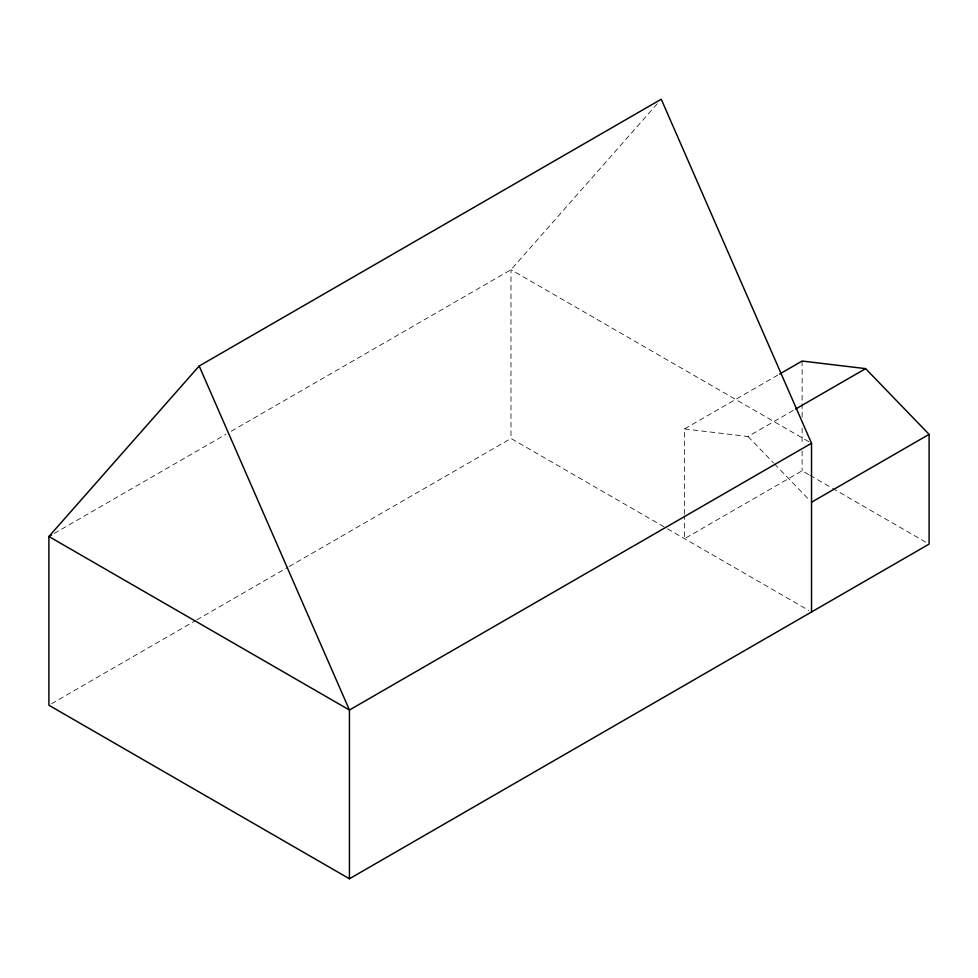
<?xml version="1.0" encoding="UTF-8"?>
<svg xmlns="http://www.w3.org/2000/svg" width="978" height="978" viewBox="0 0 978 978"><rect width="100%" height="100%" fill="white"/><g stroke="black" fill="none" stroke-linecap="round" stroke-linejoin="round"><path stroke-width="0.73" stroke-dasharray="4.89 3.67" d="M657.216 103.815L510.981 269.732L231.089 431.322M54.181 533.462L225.808 434.366M51.541 703.72L195.441 620.639M196.761 619.881L287.862 567.289M289.182 566.531L510.981 438.474L666.128 528.047M684.539 514.294L684.539 428.926L778.341 374.77M684.539 428.926L748.023 436.518L794.27 409.819M808.733 474.611L802.119 470.785L684.539 538.682L684.539 515.809M808.879 441.714L510.981 269.732L510.981 438.474M810.053 475.369L831.227 487.594M832.547 488.352L926.459 542.57M667.448 528.805L808.867 610.455M748.023 436.518L773.427 462.802M774.478 463.902L809.393 500.051M802.119 361.041L802.119 402.19M802.119 403.718L802.119 417.435M802.119 428.107L802.119 444.88M802.119 450.968L802.119 470.785"/><path stroke-width="1.47" d="M811.52 611.983L811.52 443.242L661.25 99.23L199.17 366.016L48.9 536.506L48.9 705.248L349.439 878.77L929.1 544.098L929.1 434.354L865.616 368.633L802.119 361.041L779.662 374.012M51.541 534.978L48.9 536.506L349.439 710.016L811.52 443.242M795.591 409.061L865.616 368.633M811.52 502.24L929.1 434.354M199.17 366.016L349.439 710.016L349.439 878.77"/></g></svg>
